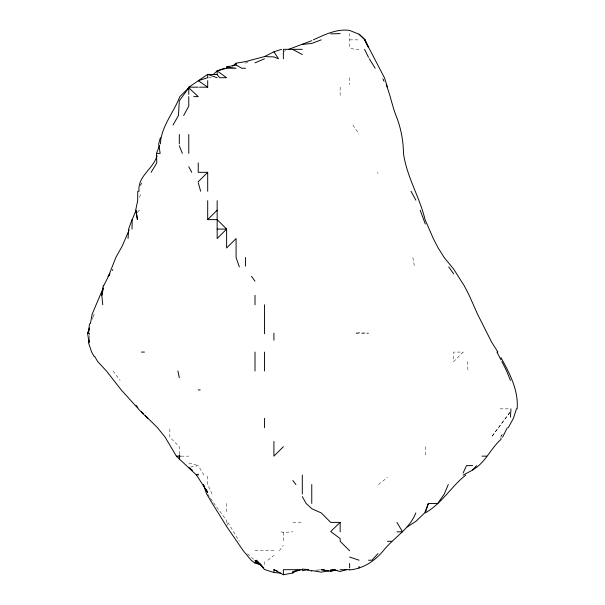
<?xml version="1.0" encoding="UTF-8"?>
<svg xmlns="http://www.w3.org/2000/svg" width="605" height="605" viewBox="0 0 605 605"><rect width="100%" height="100%" fill="white"/><g stroke="black" fill="none" stroke-linecap="round" stroke-linejoin="round"><path stroke-width="0.45" stroke-dasharray="3.02 2.27" d="M89.275 339.178L89.646 333.158L89.222 336.599M140.662 185.977L141.464 181.78M226.618 526.463L227.866 522.38L226.618 522.38L226.618 520.701C220.341 511.732 213.55 503.284 207.696 493.998M92.104 319.395L94.161 314.237L93.004 316.604M140.723 184.918L141.464 183.338M139.362 197.328L141.464 193.116M112.046 270.919L113.082 269.354L112.061 270.76M500.985 437.233L500.985 436.16L503.088 433.361M279.321 550.762L283.382 545.385M500.985 436.16L502.195 434.761M378.556 484.537L387.457 477.375M267.886 560.222L273.921 555.458M247.944 61.907L245.539 63.079L248.118 61.907M211.523 77.016L208.438 77.712M284.146 51.289L285.666 50.631M190.492 467.083L198.236 465.616L203.938 475.076M317.791 570.19L320.37 569.812M315.205 570.235L320.37 569.766M280.894 531.84L283.382 532.385L292.843 531.84M349.614 39.862L359.075 39.862M358.984 49.323L354.205 49.323L349.614 47.644L349.614 33.585M500.01 408.844L509.168 408.844M181.031 456.155L188.775 456.155M292.843 522.38L302.303 522.38M255 550.762L273.921 550.762M188.775 462.984L198.236 465.616M247.505 553.756L254.713 560.222M113.082 371.001L120.108 380.462M352.859 125.016L359.075 134.015M227.866 522.38L239.33 541.301M384.009 80.866L382.292 77.712L384.825 83.225M212.083 493.998L207.696 484.537L207.696 475.076M377.512 172.319L377.996 173.378M412.814 257.473L414.546 266.934M467.12 361.54L468.081 371.001M425.3 446.694L425.3 456.155M349.614 77.712L349.614 84.617M340.154 87.173L340.154 95.681M283.382 532.385L283.382 541.301M264.461 561.621L264.461 566.605M226.618 503.458L226.618 512.919M179.314 454.431L179.314 446.694L169.854 437.233L169.854 427.765M509.917 412.391L491.525 436.954L509.894 412.391M139.203 210.162L137.585 212.347L139.203 210.162M463.143 352.08L453.682 361.54L453.682 352.08L463.143 352.08M359.075 332.833L354.954 333.158L368.536 333.158L359.075 332.833"/><path stroke-width="0.91" d="M132.003 229.083L132.192 219.623L136.087 210.162L137.448 219.623L135.701 210.162L137.675 200.701L137.751 191.24L139.059 191.24C137.29 176.289 153.262 169.014 157.073 155.765M517.131 408.844C518.712 390.49 509.629 373.255 500.985 357.661M89.222 340.04L89.071 342.619L87.574 333.158L89.381 328.001M510.446 417.049L510.945 408.844M128.033 238.544L128.638 229.083L132.003 219.698M88.791 340.04L88.474 342.619L91.605 352.08L94.161 356.557M87.574 333.158L88.322 333.158L89.532 323.698M160.393 143.937C161.195 126.301 173.771 112.575 179.821 96.634L188.775 87.823L188.873 87.173L207.696 74.377L217.157 74.596L219.713 77.712L226.618 77.712L217.157 70.883L213.21 74.604M102.759 304.776L101.829 295.316L103.221 285.855M90.395 323.698L92.119 314.237L103.243 287.935M101.829 295.316L103.228 288.94M145.344 415.643L157.565 427.765L165.165 437.233L176.365 456.155L179.314 458.968L179.314 455.043L179.987 456.155L179.314 458.968L196.519 475.076L207.696 492.372L205.95 489.233M88.322 333.158L89.26 329.717M160.393 137.622L158.661 143.937L160.159 153.398L156.476 153.398L156.801 162.858L151.129 172.319M516.458 408.844L513.433 418.305L508.215 427.765M448.282 484.537L444.221 494.126L437.702 503.458L428.363 503.458L425.3 512.866C441.832 503.64 451.179 486.488 465.782 475.076M103.621 285.855L108.408 276.394L115.85 257.473L122.543 245.418L129.137 229.945M428.363 503.458L424.695 512.919L415.839 521.404L407.112 526.985M156.476 153.398L159.486 145.654M463.143 472.997L466.47 465.616L472.603 465.616M502.551 437.233L507.277 427.765M183.655 115.555L188.775 106.094L188.775 96.634M189.274 87.173L187.852 89.616M173.045 125.016L178.46 115.555L179.314 100.793L188.775 87.823L198.236 96.634L193.729 96.634M415.839 512.919C409.487 529.209 393.704 537.618 383.283 550.762C374.866 560.971 363.03 568.791 349.614 569.925M108.408 276.394L109.444 274.829M500.985 437.952L500.985 439.404C490.451 448.66 485.27 463.029 472.603 469.873M107.97 276.394L110.012 273.581M476.551 465.616L472.603 470.085L463.143 475.076M377.996 553.56L371.962 560.222L368.536 560.222M198.236 181.78L207.696 172.319L198.236 172.319L198.236 162.858M239.33 266.934L236.079 257.473L236.079 238.544L226.618 248.005L226.618 229.083L217.157 219.623L207.696 219.623L217.157 210.162M283.382 446.694L273.921 456.155L273.921 441.431M340.154 531.84L340.154 522.38L330.685 531.508L340.154 538.594L340.154 541.301L349.614 550.762M232.645 66.013L236.079 63.215L245.539 61.597L264.461 56.583L273.921 51.818L281.529 49.323M273.921 571.801L273.921 569.683L283.382 574.75L292.843 572.973L297.456 570.152M196.519 475.076L198.236 474.139L198.236 475.076M313.307 39.862C324.666 34.735 336.743 28.556 349.614 30.439L359.075 34.205L365.057 39.862L368.536 47.508L364.717 39.862L384.409 77.712L387.457 86.931M288.698 49.323L311.764 40.701M255 62.875L264.461 58.783M292.843 572.973L292.843 571.823L295.149 570.908M321.225 39.862L311.764 43.431L302.303 44.452M217.157 74.596L217.157 70.883L224.349 68.252M324.666 569.978L321.225 569.683L330.685 571.354L334.86 570.16M346.438 569.683L340.154 571.475L333.204 569.683L330.685 569.683M217.157 70.883L226.618 68.252L236.079 68.252L226.618 66.966L226.618 68.252M292.843 571.823L300.201 570.114M226.618 66.966L236.079 64.985L241.819 68.252L245.539 68.252M302.303 570.727L307.688 569.683M328.969 570.772L321.225 572.171L311.764 570.553M330.685 570.772L337.567 570.394M330.685 33.872L340.154 33.593M302.303 49.323L283.382 49.323L283.382 58.783M188.873 87.173L198.236 87.173M199.544 87.173L207.696 87.173L207.696 80.639M217.157 229.083L226.618 229.083L217.157 238.544L217.157 200.701M141.464 352.08L144.436 352.08M198.236 389.923L200.202 389.923M176.365 456.155L179.987 456.155M482.064 456.155L486.798 456.155M340.154 522.38L330.685 522.38L321.225 512.919L311.764 508.699L306.13 503.458L302.303 496.614M396.918 531.84L402.597 531.84L396.918 522.38M387.457 541.301L391.806 541.301M274.473 569.683L273.921 569.683L277.362 571.007M308.52 569.683L302.303 569.063L302.303 569.683L283.382 569.683L283.382 574.75M340.154 569.683L349.614 569.683M308.52 569.721L306.894 569.683L311.764 571.082M264.461 56.583L273.921 56.908L278.497 58.783L273.921 51.818M333.204 569.683L335.805 569.895M280.803 573.101L273.921 572.519L264.461 569.471L256.338 560.222L261.965 565.804M260.158 564.412L255 563.21L251.151 560.222L243.286 550.762L226.618 526.463L212.325 503.458L206.698 493.998L203.333 484.537L204.203 486.102M349.614 557.016L359.075 560.222M217.157 77.712L207.696 74.377L207.696 77.712L198.236 80.677L207.696 87.173M260.158 563.883L255 562.045L261.307 565.085M292.843 49.512L302.303 54.548M257.367 562.06L255 560.54L263.735 567.694M188.775 467.408L192.413 470.357M359.075 34.205L365.057 39.862M147.756 418.305L141.464 412.285L121.234 389.923L106.472 371.001L97.647 361.54L94.599 356.3M141.464 411.65L143.408 413.646M136.072 405.365L137.819 407.452M292.843 480.491L295.913 484.537M251.559 276.394L255 281.159M448.774 266.934L453.682 273.914M497.892 352.08L491.525 341.931L477.587 314.237L469.17 295.316L464.292 285.855L453.682 269.127L444.221 257.548L438.202 248.005L433.316 238.544L425.065 219.623C419.613 196.98 406.704 176.675 403.482 153.398C403.301 140.383 400.843 127.632 396.003 115.555C392.085 105.527 390.263 94.637 386.164 84.806M369.315 58.783L375.176 68.252M410.992 191.24L415.839 200.172M188.775 166.761L191.762 172.319M496.939 352.08L500.985 359.899M501.893 361.54L506.65 371.001L510.446 380.424M364.52 49.323L368.536 57.414M179.314 145.843L182.362 153.398M420.157 210.162L425.3 223.994M198.236 182.657L200.648 191.24M177.885 371.001L179.314 377.792M359.075 566.401L359.075 568.057M349.614 563.459L349.614 567.823M330.685 570.485L330.685 571.354M311.764 484.537L311.764 503.458M302.303 475.076L302.303 493.998M273.921 333.158L273.921 340.161M264.461 304.776L264.461 333.771M264.461 352.08L264.461 371.001M264.461 418.305L264.461 427.765M255 295.316L255 304.776M255 352.08L255 371.001M245.539 257.473L245.539 266.124M236.079 63.215L236.079 64.985M207.696 172.319L207.696 191.24M207.696 200.701L207.696 219.623M188.775 87.823L188.775 94.35M188.775 134.476L188.775 153.398M179.314 134.476L179.314 143.937"/></g></svg>
